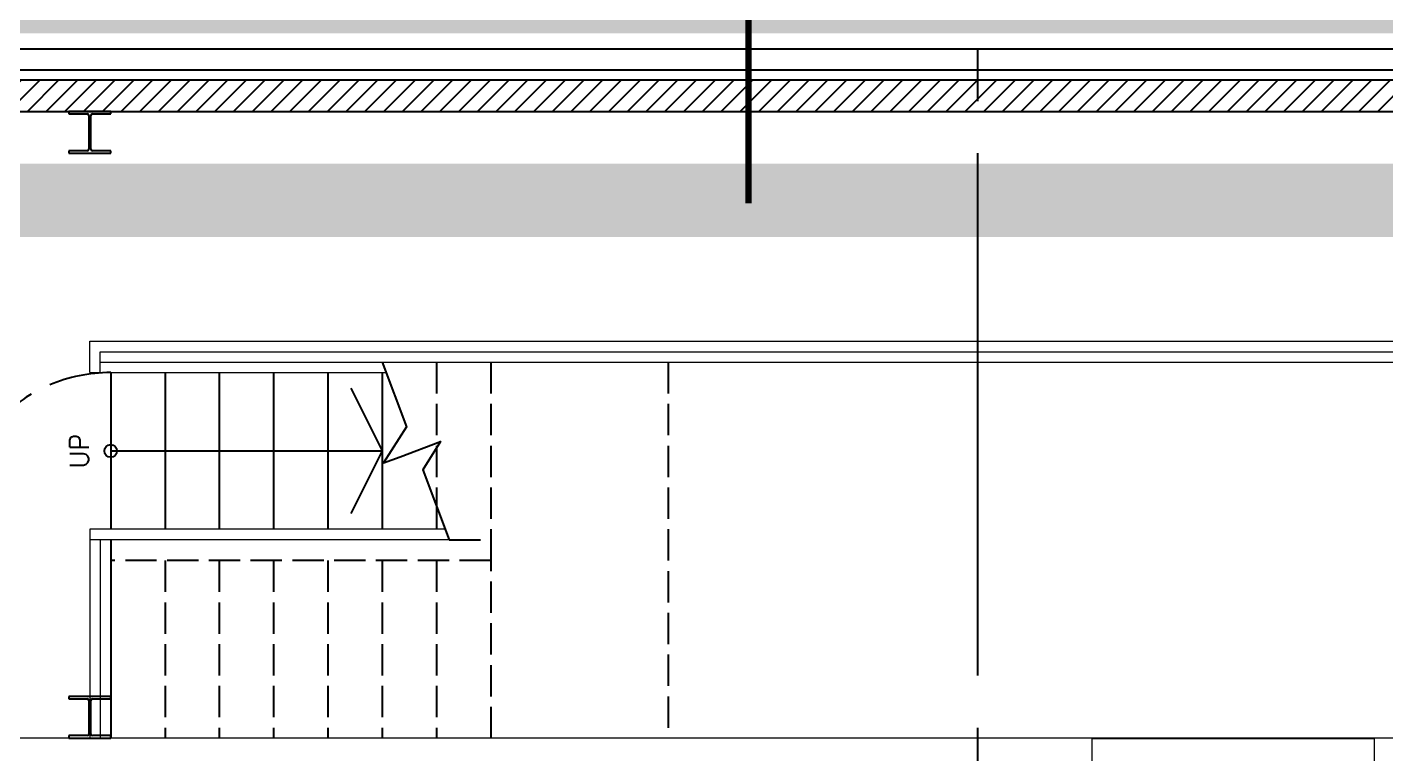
# Model space of a CAD drawing. Extents: x -18489 to 195597, y -1599 to 112111.
# Drawn here: x 17185 to 17836, y 1547 to 1895 of the extents above; entities that cross this region are included whole.
import ezdxf
from ezdxf.enums import TextEntityAlignment as Align

# ---------------------------------------------------------------- set-up
doc = ezdxf.new("R2010")
doc.units = 0
doc.header["$LTSCALE"] = 100
doc.linetypes.add('X-S-FAB-L10$0$COL-CEN-LIN', pattern=[3.25, 2.5, -0.25, 0.25, -0.25])
doc.linetypes.add('X-S-FAB-L10$0$HIDDEN', pattern=[0.4, 0.3, -0.1])
for name, color, linetype in [('188K-SM-03-F10-ARCH-PA-Y2257103$0$K-岩棉 2hr 7.5-非抗', 53, 'Continuous'), ('188K-SM-07-F10-MECH-CR PIPE-Y2257103$0$00_AC_CHS_12℃', 4, 'Continuous'), ('188K-SM-07-F10-MECH-CR PIPE-Y2257103$0$00_AC_CHS_20℃', 3, 'Continuous'), ('X-S-FAB-L10$0$0-arr', 8, 'Continuous'), ('X-S-FAB-L10$0$0-DIM-TXT', 8, 'Continuous'), ('X-S-FAB-L10$0$12', 8, 'Continuous'), ('X-S-FAB-L10$0$A-WALL-IN', 8, 'Continuous'), ('X-S-FAB-L10$0$A-WALL-IN.188K', 8, 'Continuous'), ('X-S-FAB-L10$0$BLOCK', 8, 'Continuous'), ('X-S-FAB-L10$0$CCL', 8, 'X-S-FAB-L10$0$COL-CEN-LIN'), ('X-S-FAB-L10$0$HID', 8, 'X-S-FAB-L10$0$HIDDEN'), ('X-S-FAB-L10$0$HR', 8, 'Continuous'), ('X-S-FAB-L10$0$PEN4', 8, 'Continuous'), ('X-S-FAB-L10$0$S-鋼柱', 8, 'Continuous'), ('X-S-FAB-L10$0$ST', 8, 'Continuous'), ('X-S-FAB-L10$0$TXT', 8, 'Continuous'), ('X-S-FAB-L10$0$WALL_188K_IN', 8, 'Continuous')]:
    doc.layers.add(name, color=color, linetype=linetype)
doc.styles.add('X-S-FAB-L10$0$CHINA', font='simplex.shx', dxfattribs={"width": 0.75, "bigfont": 'chineset.shx'})
doc.styles.add('X-S-FAB-L10$0$Standard', font='', dxfattribs={"width": 0.8})
doc.styles.add('X-S-FAB-L10$0$TG_NOTE_TEXT', font='simplex.shx', dxfattribs={"width": 0.75, "bigfont": 'chineset.shx'})
doc.styles.get('X-S-FAB-L10$0$Standard').set_extended_font_data('Microsoft JhengHei')

# ---------------------------------------------------------------- blocks, each defined once
blk = doc.blocks.new('X-S-FAB-L10$0$FAB2-L05')
at = {"layer": 'X-S-FAB-L10$0$CCL'}
blk.add_line((-8520, 11005), (-8520, 0), dxfattribs=at)
blk = doc.blocks.new('X-S-FAB-L10')
at = {"layer": 'X-S-FAB-L10$0$PEN4'}
h = blk.add_hatch(dxfattribs=at)
h.set_pattern_fill('LINE', color=256, scale=480)
h.set_pattern_definition([(0, (0, 0), (0, 60), [])])
h.paths.add_polyline_path([(16745, -35), (15995, -35), (15995, 35), (15925, 35), (15925, -35), (15155, -35), (15155, 35), (15085, 35), (15085, -35), (15155, -35), (15155, -250), (13920, -250), (19914.055, 6000), (21180, 7320), (21180, 5520), (23465, 5520), (23485, 3587.5), (24315, 3587.5), (24315, 1870), (17075, 1870), (17075, 2060), (16745, 2060), (16745, -21.034)])
at = {"layer": 'X-S-FAB-L10$0$WALL_188K_IN'}
h = blk.add_hatch(dxfattribs=at)
h.set_pattern_fill('LINE', color=256, scale=2, angle=45)
h.set_pattern_definition([(45, (24216.6165, 1855), (-4.490128, 4.490128), [])])
h.paths.add_polyline_path([(17075, 1855), (24315, 1855), (24315, 1870), (17075, 1870)])
blk.add_lwpolyline([(17355, 1735), (17366.676, 1704.012), (17355.658, 1686.715), (17363.522, 1689.678), (17382.933, 1696.992), (17374.441, 1683.45, 0.2342564), (17374.438, 1683.415), (17387.029, 1650)], format="xyb")
at = {"layer": 'DefPoints'}
blk.add_lwpolyline([(16745, -35), (15995, -35), (15995, 35), (15925, 35), (15925, -35), (15155, -35), (15155, 35), (15085, 35), (15085, -35), (15155, -35), (15155, -250), (13920, -250), (19914.055, 6000), (21180, 7320), (21180, 5520), (23465, 5520), (23485, 3587.5), (24315, 3587.5), (24315, 1870), (17075, 1870), (17075, 2060), (16745, 2060), (16745, -21.034)], close=True, dxfattribs=at)
at = {"layer": 'X-S-FAB-L10$0$0-arr'}
for p, q in [((17340, 1722.5), (17355, 1692.5)), ((17355, 1692.5), (17340, 1662.5))]:
    blk.add_line(p, q, dxfattribs=at)
blk.add_circle((17225, 1692.5), 3, dxfattribs=at)
at = {"layer": 'X-S-FAB-L10$0$12'}
blk.add_line((17225, 1692.5), (17355, 1692.5), dxfattribs=at)
at = {"layer": 'X-S-FAB-L10$0$A-WALL-IN', "lineweight": 0}
for p, q in [((17680, 1555), (16760, 1555)), ((17695, 1555), (17680, 1555)), ((17695, -35), (17695, 1555)), ((17830, 1555), (17830, 1540)), ((18035, 1555), (17830, 1555))]:
    blk.add_line(p, q, dxfattribs=at)
at = {"layer": 'X-S-FAB-L10$0$A-WALL-IN.188K'}
blk.add_line((17695, 1555), (17830, 1555), dxfattribs=at)
at = {"layer": 'X-S-FAB-L10$0$HID'}
blk.add_arc((17225, 1655), 75, 90, 180, dxfattribs=at)
at = {"layer": 'X-S-FAB-L10$0$HR', "lineweight": 0}
for p, q in [((17215, 1745), (20975, 1745)), ((17215, 1730), (17215, 1745)), ((17220, 1740), (20975, 1740)), ((17220, 1730), (17220, 1740)), ((17220, 1735), (17355, 1735)), ((17215, 1730), (17356.884, 1730)), ((17385.145, 1655), (17215, 1655)), ((17215, 1655), (17215, 1555)), ((17387.029, 1650), (17215, 1650)), ((17220, 1650), (17220, 1555))]:
    blk.add_line(p, q, dxfattribs=at)
at = {"layer": 'X-S-FAB-L10$0$S-鋼柱'}
for p, q in [((17225, 1855), (17205, 1855)), ((17205, 1855), (17205, 1853.8)), ((17225, 1853.8), (17225, 1855)), ((17205, 1853.8), (17213.8, 1853.8)), ((17214.6, 1853), (17214.6, 1837)), ((17215.4, 1837), (17215.4, 1853)), ((17216.2, 1853.8), (17225, 1853.8)), ((17213.8, 1836.2), (17205, 1836.2)), ((17205, 1836.2), (17205, 1835)), ((17205, 1835), (17225, 1835)), ((17225, 1836.2), (17216.2, 1836.2)), ((17225, 1835), (17225, 1836.2)), ((17225, 1575), (17205, 1575)), ((17205, 1575), (17205, 1573.8)), ((17225, 1573.8), (17225, 1575)), ((17205, 1573.8), (17213.8, 1573.8)), ((17214.6, 1573), (17214.6, 1557)), ((17215.4, 1557), (17215.4, 1573)), ((17216.2, 1573.8), (17225, 1573.8)), ((17213.8, 1556.2), (17205, 1556.2)), ((17205, 1556.2), (17205, 1555)), ((17205, 1555), (17225, 1555)), ((17225, 1556.2), (17216.2, 1556.2)), ((17225, 1555), (17225, 1556.2))]:
    blk.add_line(p, q, dxfattribs=at)
for centre, start, end in [((17213.8, 1853), 360, 90), ((17216.2, 1853), 90, 180), ((17213.8, 1837), 270, 0), ((17216.2, 1837), 180, 270), ((17213.8, 1573), 360, 90), ((17216.2, 1573), 90, 180), ((17213.8, 1557), 270, 0), ((17216.2, 1557), 180, 270)]:
    blk.add_arc(centre, 0.8, start, end, dxfattribs=at)
at = {"layer": 'X-S-FAB-L10$0$ST', "lineweight": 0}
blk.add_line((17355, 1735), (20965, 1735), dxfattribs=at)
at = {"layer": 'X-S-FAB-L10$0$ST', "linetype": 'X-S-FAB-L10$0$HIDDEN', "ltscale": 0.5}
for p, q in [((17381, 1735), (17381, 1666)), ((17407, 1735), (17407, 1650)), ((17492, 1735), (17492, 1555)), ((17387.029, 1650), (17407, 1650)), ((17407, 1650), (17407, 1555)), ((17407, 1640), (17225, 1640)), ((17225, 1640), (17225, 1555)), ((17251, 1640), (17251, 1555)), ((17277, 1640), (17277, 1555)), ((17303, 1640), (17303, 1555)), ((17329, 1640), (17329, 1555)), ((17355, 1640), (17355, 1555)), ((17381, 1640), (17381, 1555))]:
    blk.add_line(p, q, dxfattribs=at)
at = {"layer": 'X-S-FAB-L10$0$ST'}
for p, q in [((17225, 1730), (17225, 1655)), ((17251, 1730), (17251, 1655)), ((17277, 1730), (17277, 1655)), ((17303, 1730), (17303, 1655)), ((17329, 1730), (17329, 1655)), ((17355, 1730), (17355, 1655)), ((17381, 1666), (17381, 1655)), ((17225, 1650), (17225, 1555))]:
    blk.add_line(p, q, dxfattribs=at)
at = {"layer": 'X-S-FAB-L10$0$WALL_188K_IN'}
blk.add_lwpolyline([(17075, 1855), (24315, 1855), (24315, 1870), (17075, 1870)], close=True, dxfattribs=at)
at = {"layer": 'X-S-FAB-L10$0$BLOCK'}
blk.add_blockref('X-S-FAB-L10$0$FAB2-L05', (26160, -720), dxfattribs=at)
at = {"style": 'X-S-FAB-L10$0$TG_NOTE_TEXT', "width": 0.5, "flags": 1}
for p in [(7463.301, 9020), (18268.251, 8649), (11197.77, 4800.167), (16485.801, 4800.167), (25420.27, 2635), (13360, 320.001, 0), (7463.301, -33.333)]:
    blk.add_attdef('WH', text='', height=20, dxfattribs=at).set_placement(p, align=Align.BOTTOM_LEFT)
at = {"width": 0.5}
for style, p in [('X-S-FAB-L10$0$TG_NOTE_TEXT', (7585, 9020)), ('X-S-FAB-L10$0$TG_NOTE_TEXT', (18389.95, 8649)), ('X-S-FAB-L10$0$TG_NOTE_TEXT', (11117.5, 4813.5)), ('X-S-FAB-L10$0$TG_NOTE_TEXT', (16607.5, 4813.5)), ('X-S-FAB-L10$0$TG_NOTE_TEXT', (25350, 2635)), ('X-S-FAB-L10$0$Standard', (13129.375, 325.001, 0)), ('X-S-FAB-L10$0$TG_NOTE_TEXT', (7585, -20))]:
    blk.add_attdef('DESC', text='', height=10, dxfattribs=dict(at, style=style)).set_placement(p, align=Align.BOTTOM_LEFT)
for tag, style, p in [('TYPE', 'X-S-FAB-L10$0$TG_NOTE_TEXT', (7619.286, 9020)), ('NO', 'X-S-FAB-L10$0$TG_NOTE_TEXT', (7650.095, 9020)), ('TYPE', 'X-S-FAB-L10$0$TG_NOTE_TEXT', (18424.236, 8649)), ('NO', 'X-S-FAB-L10$0$TG_NOTE_TEXT', (18455.045, 8649)), ('NO', 'X-S-FAB-L10$0$TG_NOTE_TEXT', (11088.595, 4813.5)), ('TYPE', 'X-S-FAB-L10$0$TG_NOTE_TEXT', (11151.786, 4813.5)), ('TYPE', 'X-S-FAB-L10$0$TG_NOTE_TEXT', (16641.786, 4813.5)), ('NO', 'X-S-FAB-L10$0$TG_NOTE_TEXT', (16672.595, 4813.5)), ('NO', 'X-S-FAB-L10$0$TG_NOTE_TEXT', (25313, 2635)), ('TYPE', 'X-S-FAB-L10$0$TG_NOTE_TEXT', (25350, 2635)), ('NO', 'X-S-FAB-L10$0$Standard', (13100, 320.001, 0)), ('TYPE', 'X-S-FAB-L10$0$Standard', (13129.375, 320.001, 0)), ('TYPE', 'X-S-FAB-L10$0$TG_NOTE_TEXT', (7619.286, -20)), ('NO', 'X-S-FAB-L10$0$TG_NOTE_TEXT', (7650.095, -20))]:
    blk.add_attdef(tag, text='', height=10, dxfattribs=dict(at, style=style)).set_placement(p, align=Align.BOTTOM_RIGHT)
for rotation, style, p in [(180, 'X-S-FAB-L10$0$Standard', (317.625, 7480)), (180, 'X-S-FAB-L10$0$Standard', (1217.625, 7480)), (90, 'X-S-FAB-L10$0$TG_NOTE_TEXT', (24310, 3647.5)), (270, 'X-S-FAB-L10$0$TG_NOTE_TEXT', (17080, 1605))]:
    blk.add_attdef('DESC', text='', height=10, rotation=rotation, dxfattribs=dict(at, style=style)).set_placement(p, align=Align.BOTTOM_LEFT)
for tag, rotation, style, p in [('TYPE', 180, 'X-S-FAB-L10$0$Standard', (317.625, 7480)), ('NO', 180, 'X-S-FAB-L10$0$Standard', (347, 7480)), ('TYPE', 180, 'X-S-FAB-L10$0$Standard', (1217.625, 7480)), ('NO', 180, 'X-S-FAB-L10$0$Standard', (1247, 7480)), ('TYPE', 90, 'X-S-FAB-L10$0$TG_NOTE_TEXT', (24310, 3647.5)), ('NO', 90, 'X-S-FAB-L10$0$TG_NOTE_TEXT', (24310, 3610.5)), ('TYPE', 270, 'X-S-FAB-L10$0$TG_NOTE_TEXT', (17080, 1605)), ('NO', 270, 'X-S-FAB-L10$0$TG_NOTE_TEXT', (17080, 1573))]:
    blk.add_attdef(tag, text='', height=10, rotation=rotation, dxfattribs=dict(at, style=style)).set_placement(p, align=Align.BOTTOM_RIGHT)
at = {"style": 'X-S-FAB-L10$0$TG_NOTE_TEXT', "width": 0.5, "flags": 1}
for rotation, p in [(180, (43, 7480)), (180, (943, 7480)), (90, (24310, 3717.77)), (270, (17080, 1711.699))]:
    blk.add_attdef('WH', text='', height=20, rotation=rotation, dxfattribs=at).set_placement(p, align=Align.BOTTOM_LEFT)
at = {"layer": 'X-S-FAB-L10$0$0-DIM-TXT', "style": 'X-S-FAB-L10$0$CHINA', "width": 0.75}
for p in [(667.414, 7855.1, -2689.4), (22627.353, 6728.814), (25644.722, 6728.814), (24778.787, 5569.051), (1118.252, 4980), (417.801, 4594.623), (23874.84, 4355), (22927.43, 4330.122), (23749.869, 3901.367), (417.801, 3765.236), (1118.252, 3730), (417.801, 3115.79), (536.882, 2227.832), (16908.994, 1782.652), (888.445, 880.466), (16977.43, 750), (18878.841, 750), (25641.221, 553.233), (21364.03, 526.894)]:
    blk.add_attdef('HIG', text='', height=80, dxfattribs=at).set_placement(p, align=Align.MIDDLE_LEFT)
at = {"layer": 'X-S-FAB-L10$0$TXT', "style": 'X-S-FAB-L10$0$CHINA'}
blk.add_text('UP', height=9, rotation=90, dxfattribs=at).set_placement((17210, 1692.5, 0), align=Align.MIDDLE_CENTER)
blk = doc.blocks.new('188K-SM-07-F10-MECH-CR PIPE-Y2257103')
at = {"layer": '188K-SM-07-F10-MECH-CR PIPE-Y2257103$0$00_AC_CHS_12℃', "ltscale": 1000, "const_width": 35}
blk.add_lwpolyline([(1863.885, 112.877), (12844.042, 112.877), (12844.042, -152.494), (15041.321, -152.494), (15041.321, 85.834), (16672.641, 85.834), (16672.641, 1909.873), (24026.171, 1909.873)], dxfattribs=at)
at = {"layer": '188K-SM-07-F10-MECH-CR PIPE-Y2257103$0$00_AC_CHS_20℃', "ltscale": 1000, "const_width": 3, "elevation": 0}
blk.add_lwpolyline([(17530.391, 1810.995), (17530.391, 2368.696)], dxfattribs=at)
at = {"layer": '188K-SM-07-F10-MECH-CR PIPE-Y2257103$0$00_AC_CHS_20℃', "ltscale": 1000, "const_width": 35}
blk.add_lwpolyline([(1863.885, 63.55), (12780.714, 65.58), (12782.797, -201.709), (15093.572, -202.093), (15101.312, 29.205), (16720.194, 27.785), (16720.194, 1812.454), (24026.171, 1812.454)], dxfattribs=at)
blk = doc.blocks.new('188K-SM-03-F10-ARCH-PA-Y2257103')
at = {"layer": '188K-SM-03-F10-ARCH-PA-Y2257103$0$K-岩棉 2hr 7.5-非抗'}
for p, q in [((17075, 1885, 0), (24315, 1885, 0)), ((17075, 1875, 0), (24315, 1875))]:
    blk.add_line(p, q, dxfattribs=at)

msp = doc.modelspace()

# ---------------------------------------------------------------- block references
msp.add_blockref('X-S-FAB-L10', (0, 0))

# ---------------------------------------------------------------- next in the draw order: block references
msp.add_blockref('188K-SM-07-F10-MECH-CR PIPE-Y2257103', (0, 0))

# ---------------------------------------------------------------- next in the draw order: block references
msp.add_blockref('188K-SM-03-F10-ARCH-PA-Y2257103', (0, 0))

doc.saveas('drawing.dxf')
